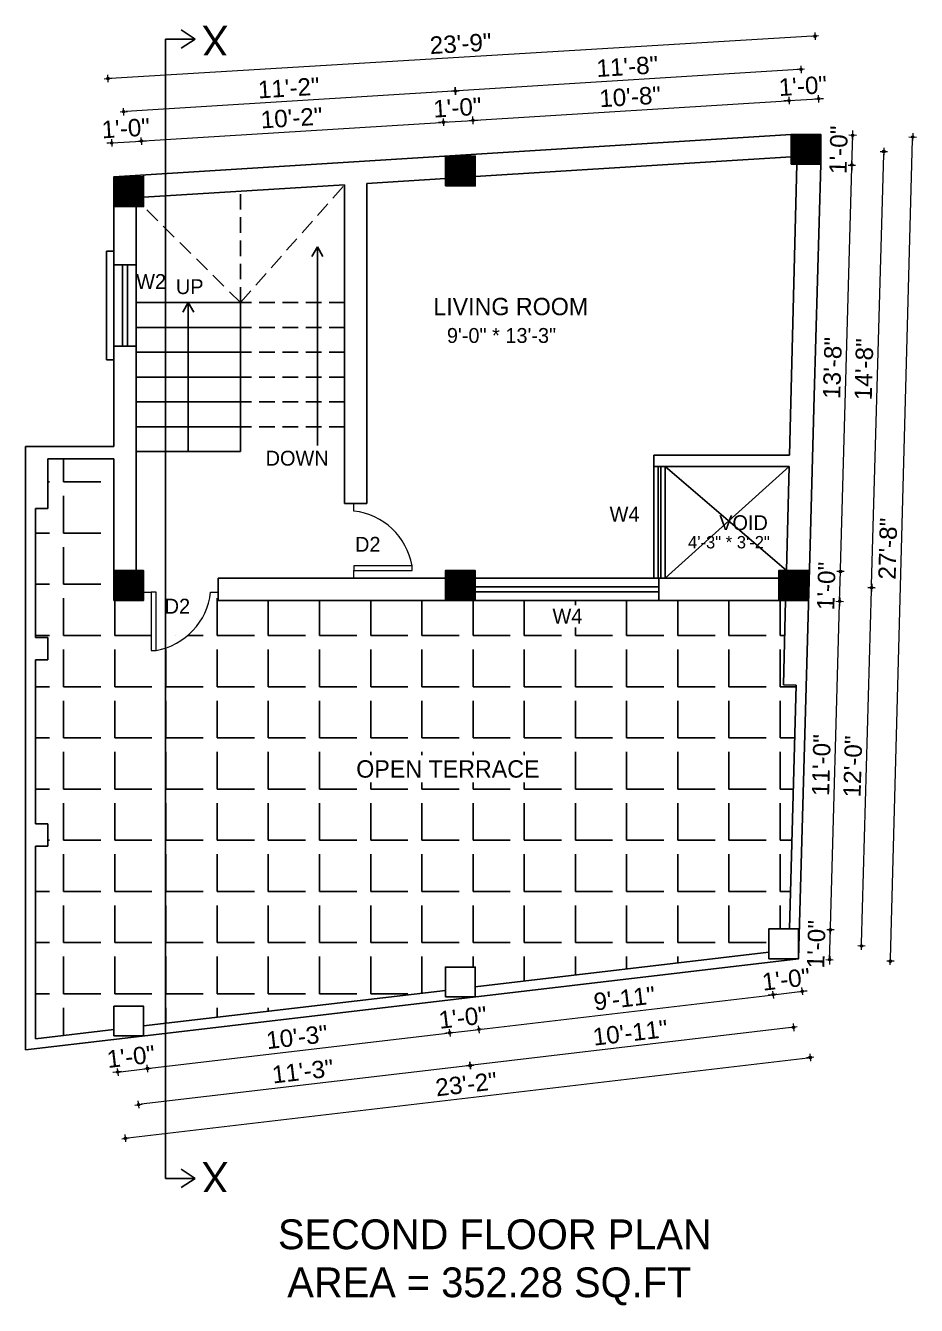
# Model space of a CAD drawing. Header units: inches. Extents: x 10143 to 33197, y -150 to 3760.
# Drawn here: x 24357 to 24716, y 2558 to 3074 of the extents above; entities that cross this region are included whole.
import ezdxf
from ezdxf.enums import TextEntityAlignment as Align

# ---------------------------------------------------------------- set-up
doc = ezdxf.new("R2010")
doc.units = ezdxf.units.IN
doc.header["$LTSCALE"] = 0.5
doc.header["$MEASUREMENT"] = 0
doc.header["$PDMODE"] = 66
doc.linetypes.add('DASHED2', pattern=[0.375, 0.25, -0.125])
for name, color, linetype, lineweight in [('0.13', 2, 'Continuous', 13), ('DW TEXT', 92, 'Continuous', 15), ('ELEVATION', 85, 'Continuous', 9), ('hatch', 9, 'Continuous', 0), ('Toilet', 7, 'Continuous', 25)]:
    doc.layers.add(name, color=color, linetype=linetype, lineweight=lineweight)
doc.styles.add('CEN', font='GOTHIC.TTF')
doc.styles.get("Standard").update_dxf_attribs({"font": 'arial.ttf'})
doc.dimstyles.new('S8', dxfattribs={"dimtxt": 5, "dimasz": 1, "dimexe": 6, "dimexo": 18, "dimgap": 1.9375, "dimtad": 1, "dimdec": 0, "dimzin": 3, "dimdsep": 46, "dimlunit": 4, "dimtxsty": 'Standard', "dimblk": 'dot 2', "dimcen": 12, "dimse1": 1, "dimse2": 1, "dimclrd": 1, "dimclre": 1, "dimclrt": 256, "dimadec": 0, "dimazin": 0, "dimtfac": 0.75, "dimtdec": 0, "dimtix": 1, "dimtmove": 1, "dimatfit": 3, "dimldrblk": 'DOT', "dimfxl": 1, "dimtolj": 1, "dimtzin": 0, "dimlwd": 9, "dimlwe": 9, "dimarcsym": 0})
pattern_1 = [(45, (1725.7225, 1136.51475), (-0.08838834765, 0.08838834765), [])]

# ---------------------------------------------------------------- blocks, each defined once
blk = doc.blocks.new('dot1')
at = {"layer": 'hatch'}
h = blk.add_hatch(color=256, dxfattribs=at)
edge = h.paths.add_edge_path()
edge.add_arc((0, 0), 1, 0, 360)
for p, q in [((3, 0), (-3, 0)), ((0, 3), (0, -3))]:
    blk.add_line(p, q, dxfattribs=at)
blk.add_circle((0, 0), 1, dxfattribs=at)
blk = doc.blocks.new('dot 2')
at = {"layer": 'hatch', "xscale": 0.5, "yscale": 0.5, "zscale": 0.5}
blk.add_blockref('dot1', (0, 0), dxfattribs=at)
blk = doc.blocks.new('*D1637')
at = {"layer": 'Defpoints', "color": 0, "transparency": 16777216}
for p in [(24404.24, 2666.43), (24392.24, 2665.02), (24405.79, 2653.32)]:
    blk.add_point(p, dxfattribs=at)
at = {"layer": 'Toilet', "color": 1, "lineweight": 9, "transparency": 16777216}
for p, q in [((24392.8, 2651.79), (24391.81, 2651.67)), ((24393.79, 2651.9), (24405.79, 2653.32)), ((24406.78, 2653.43), (24407.78, 2653.55))]:
    blk.add_line(p, q, dxfattribs=at)
for p, rotation in [((24393.79, 2651.9), 6.727351048226113), ((24405.79, 2653.32), 186.7273510482261)]:
    blk.add_blockref('dot 2', p, dxfattribs=dict(at, rotation=rotation))
at = {"layer": 'Toilet', "transparency": 16777216, "insert": (24399.15, 2658.08), "char_height": 7, "attachment_point": 5, "rotation": 6.7274}
blk.add_mtext('\\A1;1\'-0"', dxfattribs=at)
blk = doc.blocks.new('_Dot')
at = {"color": 0, "linetype": 'ByBlock', "lineweight": -2}
blk.add_line((-0.5, 0), (-1, 0), dxfattribs=at)
at = {"color": 0, "linetype": 'ByBlock', "const_width": 0.5}
blk.add_lwpolyline([(-0.25, 0, 1), (0.25, 0, 1)], format="xyb", close=True, dxfattribs=at)
blk = doc.blocks.new('*D1638')
at = {"layer": 'Defpoints', "color": 0, "transparency": 16777216}
for p in [(24525.87, 2682.19), (24404.24, 2666.43), (24527.58, 2667.68)]:
    blk.add_point(p, dxfattribs=at)
at = {"layer": 'Toilet', "color": 1, "lineweight": 9, "transparency": 16777216}
blk.add_line((24406.78, 2653.43), (24526.59, 2667.57), dxfattribs=at)
for p, rotation in [((24527.58, 2667.68), 6.727351048251379), ((24405.79, 2653.32), 186.7273510482514)]:
    blk.add_blockref('dot 2', p, dxfattribs=dict(at, rotation=rotation))
at = {"layer": 'Toilet', "transparency": 16777216, "insert": (24466.04, 2665.98), "char_height": 7, "attachment_point": 5, "rotation": 6.7274}
blk.add_mtext('\\A1;10\'-3"', dxfattribs=at)
blk = doc.blocks.new('*D1639')
at = {"layer": 'Defpoints', "color": 0, "transparency": 16777216}
for p in [(24525.87, 2682.19), (24537.87, 2682.19), (24539.41, 2669.08)]:
    blk.add_point(p, dxfattribs=at)
at = {"layer": 'Toilet', "color": 1, "lineweight": 9, "transparency": 16777216}
for p, q in [((24526.59, 2667.57), (24525.59, 2667.45)), ((24527.58, 2667.68), (24539.41, 2669.08)), ((24540.41, 2669.2), (24541.4, 2669.31))]:
    blk.add_line(p, q, dxfattribs=at)
for p, rotation in [((24527.58, 2667.68), 6.727351048251374), ((24539.41, 2669.08), 186.7273510482514)]:
    blk.add_blockref('dot 2', p, dxfattribs=dict(at, rotation=rotation))
at = {"layer": 'Toilet', "transparency": 16777216, "insert": (24532.85, 2673.86), "char_height": 7, "attachment_point": 5, "rotation": 6.7274}
blk.add_mtext('\\A1;1\'-0"', dxfattribs=at)
blk = doc.blocks.new('*D1640')
at = {"layer": 'Defpoints', "color": 0, "transparency": 16777216}
for p in [(24656.15, 2697.56), (24537.87, 2682.19), (24657.86, 2683.05)]:
    blk.add_point(p, dxfattribs=at)
at = {"layer": 'Toilet', "color": 1, "lineweight": 9, "transparency": 16777216}
blk.add_line((24540.41, 2669.2), (24656.86, 2682.93), dxfattribs=at)
for p, rotation in [((24657.86, 2683.05), 6.727351048251379), ((24539.41, 2669.08), 186.7273510482514)]:
    blk.add_blockref('dot 2', p, dxfattribs=dict(at, rotation=rotation))
at = {"layer": 'Toilet', "transparency": 16777216, "insert": (24597.99, 2681.54), "char_height": 7, "attachment_point": 5, "rotation": 6.7274}
blk.add_mtext('\\A1;9\'-11"', dxfattribs=at)
blk = doc.blocks.new('*D1641')
at = {"layer": 'Defpoints', "color": 0, "transparency": 16777216}
for p in [(24656.15, 2697.56), (24668.15, 2697.56), (24669.69, 2684.45)]:
    blk.add_point(p, dxfattribs=at)
at = {"layer": 'Toilet', "color": 1, "lineweight": 9, "transparency": 16777216}
for p, q in [((24656.86, 2682.93), (24655.87, 2682.82)), ((24657.86, 2683.05), (24669.69, 2684.45)), ((24670.69, 2684.56), (24671.68, 2684.68))]:
    blk.add_line(p, q, dxfattribs=at)
for p, rotation in [((24657.86, 2683.05), 6.727351048251374), ((24669.69, 2684.45), 186.7273510482514)]:
    blk.add_blockref('dot 2', p, dxfattribs=dict(at, rotation=rotation))
at = {"layer": 'Toilet', "transparency": 16777216, "insert": (24663.13, 2689.22), "char_height": 7, "attachment_point": 5, "rotation": 6.7274}
blk.add_mtext('\\A1;1\'-0"', dxfattribs=at)
blk = doc.blocks.new('*D1642')
at = {"layer": 'Defpoints', "color": 0, "transparency": 16777216}
for p in [(24662.15, 2703.56), (24531.87, 2688.19), (24535.84, 2654.55)]:
    blk.add_point(p, dxfattribs=at)
at = {"layer": 'Toilet', "color": 1, "lineweight": 9, "transparency": 16777216}
blk.add_line((24665.12, 2669.8), (24536.83, 2654.67), dxfattribs=at)
for p, rotation in [((24666.11, 2669.92), 6.727351048225954), ((24535.84, 2654.55), 186.727351048226)]:
    blk.add_blockref('dot 2', p, dxfattribs=dict(at, rotation=rotation))
at = {"layer": 'Toilet', "transparency": 16777216, "insert": (24600.33, 2667.71), "char_height": 7, "attachment_point": 5, "rotation": 6.7274}
blk.add_mtext('\\A1;10\'-11"', dxfattribs=at)
blk = doc.blocks.new('*D1643')
at = {"layer": 'Defpoints', "color": 0, "transparency": 16777216}
for p in [(24531.87, 2688.19), (24398.24, 2672.43), (24402.21, 2638.79)]:
    blk.add_point(p, dxfattribs=at)
at = {"layer": 'Toilet', "color": 1, "lineweight": 9, "transparency": 16777216}
blk.add_line((24534.84, 2654.43), (24403.21, 2638.91), dxfattribs=at)
for p, rotation in [((24535.84, 2654.55), 6.727351048251374), ((24402.21, 2638.79), 186.7273510482514)]:
    blk.add_blockref('dot 2', p, dxfattribs=dict(at, rotation=rotation))
at = {"layer": 'Toilet', "transparency": 16777216, "insert": (24468.38, 2652.15), "char_height": 7, "attachment_point": 5, "rotation": 6.7274}
blk.add_mtext('\\A1;11\'-3"', dxfattribs=at)
blk = doc.blocks.new('*D1644')
at = {"layer": 'Defpoints', "color": 0, "transparency": 16777216}
for p in [(24668.15, 2697.56), (24392.24, 2665.02), (24672.84, 2657.76)]:
    blk.add_point(p, dxfattribs=at)
at = {"layer": 'Toilet', "color": 1, "lineweight": 9, "transparency": 16777216}
blk.add_line((24397.93, 2625.34), (24671.85, 2657.65), dxfattribs=at)
for p, rotation in [((24672.84, 2657.76), 6.727351048225743), ((24396.94, 2625.22), 186.7273510482257)]:
    blk.add_blockref('dot 2', p, dxfattribs=dict(at, rotation=rotation))
at = {"layer": 'Toilet', "transparency": 16777216, "insert": (24534.24, 2646.97), "char_height": 7, "attachment_point": 5, "rotation": 6.7274}
blk.add_mtext('\\A1;23\'-2"', dxfattribs=at)
blk = doc.blocks.new('*D1645')
at = {"layer": 'Defpoints', "color": 0, "transparency": 16777216}
for p in [(24666.19, 2847.92), (24697.57, 2847.04), (24662.15, 2703.56)]:
    blk.add_point(p, dxfattribs=at)
at = {"layer": 'Toilet', "color": 1, "lineweight": 9, "transparency": 16777216}
blk.add_line((24693.55, 2703.68), (24697.55, 2846.04), dxfattribs=at)
for p, rotation in [((24697.57, 2847.04), 88.39404783827474), ((24693.53, 2702.68), 268.3940478382747)]:
    blk.add_blockref('dot 2', p, dxfattribs=dict(at, rotation=rotation))
at = {"layer": 'Toilet', "transparency": 16777216, "insert": (24690.04, 2775.02), "char_height": 7, "attachment_point": 5, "rotation": 88.394}
blk.add_mtext('\\A1;12\'-0"', dxfattribs=at)
blk = doc.blocks.new('*D1646')
at = {"layer": 'Defpoints', "color": 0, "transparency": 16777216}
for p in [(24671.12, 3023.66), (24702.5, 3022.78), (24666.19, 2847.92)]:
    blk.add_point(p, dxfattribs=at)
at = {"layer": 'Toilet', "color": 1, "lineweight": 9, "transparency": 16777216}
blk.add_line((24697.6, 2848.04), (24702.47, 3021.78), dxfattribs=at)
for p, rotation in [((24702.5, 3022.78), 88.39404783821377), ((24697.57, 2847.04), 268.3940478382138)]:
    blk.add_blockref('dot 2', p, dxfattribs=dict(at, rotation=rotation))
at = {"layer": 'Toilet', "transparency": 16777216, "insert": (24694.53, 2935.06), "char_height": 7, "attachment_point": 5, "rotation": 88.394}
blk.add_mtext('\\A1;14\'-8"', dxfattribs=at)
blk = doc.blocks.new('*D1636')
at = {"layer": 'Defpoints', "color": 0, "transparency": 16777216}
for p in [(24668.48, 2709.56), (24680.99, 2709.21), (24668.15, 2697.56)]:
    blk.add_point(p, dxfattribs=at)
at = {"layer": 'Toilet', "color": 1, "lineweight": 9, "transparency": 16777216}
for p, q in [((24680.65, 2697.21), (24680.99, 2709.21)), ((24681.02, 2710.21), (24681.05, 2711.21)), ((24680.63, 2696.21), (24680.6, 2695.21))]:
    blk.add_line(p, q, dxfattribs=at)
for p, rotation in [((24680.99, 2709.21), 268.3940478382726), ((24680.65, 2697.21), 88.39404783827257)]:
    blk.add_blockref('dot 2', p, dxfattribs=dict(at, rotation=rotation))
at = {"layer": 'Toilet', "transparency": 16777216, "insert": (24675.31, 2703.36), "char_height": 7, "attachment_point": 5, "rotation": 88.394}
blk.add_mtext('\\A1;1\'-0"', dxfattribs=at)
blk = doc.blocks.new('*D1647')
at = {"layer": 'Defpoints', "color": 0, "transparency": 16777216}
for p in [(24672.19, 2841.92), (24684.7, 2841.57), (24668.48, 2709.56)]:
    blk.add_point(p, dxfattribs=at)
at = {"layer": 'Toilet', "color": 1, "lineweight": 9, "transparency": 16777216}
blk.add_line((24681.02, 2710.21), (24684.67, 2840.57), dxfattribs=at)
for p, rotation in [((24684.7, 2841.57), 88.39404783821377), ((24680.99, 2709.21), 268.3940478382138)]:
    blk.add_blockref('dot 2', p, dxfattribs=dict(at, rotation=rotation))
at = {"layer": 'Toilet', "transparency": 16777216, "insert": (24677.34, 2775.54), "char_height": 7, "attachment_point": 5, "rotation": 88.394}
blk.add_mtext('\\A1;11\'-0"', dxfattribs=at)
blk = doc.blocks.new('*D1648')
at = {"layer": 'Defpoints', "color": 0, "transparency": 16777216}
for p in [(24672.19, 2853.92), (24685.04, 2853.56), (24672.19, 2841.92)]:
    blk.add_point(p, dxfattribs=at)
at = {"layer": 'Toilet', "color": 1, "lineweight": 9, "transparency": 16777216}
for p, q in [((24684.7, 2841.57), (24685.04, 2853.56)), ((24685.07, 2854.56), (24685.09, 2855.56)), ((24684.67, 2840.57), (24684.65, 2839.57))]:
    blk.add_line(p, q, dxfattribs=at)
for p, rotation in [((24685.04, 2853.56), 268.3940478382138), ((24684.7, 2841.57), 88.39404783821374)]:
    blk.add_blockref('dot 2', p, dxfattribs=dict(at, rotation=rotation))
at = {"layer": 'Toilet', "transparency": 16777216, "insert": (24679.36, 2847.72), "char_height": 7, "attachment_point": 5, "rotation": 88.394}
blk.add_mtext('\\A1;1\'-0"', dxfattribs=at)
blk = doc.blocks.new('*D1649')
at = {"layer": 'Defpoints', "color": 0, "transparency": 16777216}
for p in [(24677.12, 3017.66), (24689.63, 3017.31), (24672.19, 2853.92)]:
    blk.add_point(p, dxfattribs=at)
at = {"layer": 'Toilet', "color": 1, "lineweight": 9, "transparency": 16777216}
blk.add_line((24685.07, 2854.56), (24689.6, 3016.31), dxfattribs=at)
for p, rotation in [((24689.63, 3017.31), 88.39404783821377), ((24685.04, 2853.56), 268.3940478382138)]:
    blk.add_blockref('dot 2', p, dxfattribs=dict(at, rotation=rotation))
at = {"layer": 'Toilet', "transparency": 16777216, "insert": (24681.82, 2935.59), "char_height": 7, "attachment_point": 5, "rotation": 88.394}
blk.add_mtext('\\A1;13\'-8"', dxfattribs=at)
blk = doc.blocks.new('*D1650')
at = {"layer": 'Defpoints', "color": 0, "transparency": 16777216}
for p in [(24677.12, 3029.66), (24689.97, 3029.3), (24677.12, 3017.66)]:
    blk.add_point(p, dxfattribs=at)
at = {"layer": 'Toilet', "color": 1, "lineweight": 9, "transparency": 16777216}
for p, q in [((24689.63, 3017.31), (24689.97, 3029.3)), ((24689.99, 3030.3), (24690.02, 3031.3)), ((24689.6, 3016.31), (24689.57, 3015.31))]:
    blk.add_line(p, q, dxfattribs=at)
for p, rotation in [((24689.97, 3029.3), 268.3940478382138), ((24689.63, 3017.31), 88.39404783821374)]:
    blk.add_blockref('dot 2', p, dxfattribs=dict(at, rotation=rotation))
at = {"layer": 'Toilet', "transparency": 16777216, "insert": (24684.29, 3023.46), "char_height": 7, "attachment_point": 5, "rotation": 88.394}
blk.add_mtext('\\A1;1\'-0"', dxfattribs=at)
blk = doc.blocks.new('*D1651')
at = {"layer": 'Defpoints', "color": 0, "transparency": 16777216}
for p in [(24677.12, 3029.66), (24714.14, 3028.66), (24668.15, 2697.56)]:
    blk.add_point(p, dxfattribs=at)
at = {"layer": 'Toilet', "color": 1, "lineweight": 9, "transparency": 16777216}
blk.add_line((24705.19, 2697.56), (24714.11, 3027.66), dxfattribs=at)
for p, rotation in [((24714.14, 3028.66), 88.45204859075596), ((24705.16, 2696.56), 268.452048590756)]:
    blk.add_blockref('dot 2', p, dxfattribs=dict(at, rotation=rotation))
at = {"layer": 'Toilet', "transparency": 16777216, "insert": (24704.14, 2862.76), "char_height": 7, "attachment_point": 5, "rotation": 88.452}
blk.add_mtext('\\A1;27\'-8"', dxfattribs=at)
blk = doc.blocks.new('*D1652')
at = {"layer": 'Defpoints', "color": 0, "transparency": 16777216}
for p in [(24403.39, 3027), (24392.24, 3012.6), (24404.24, 3013.35)]:
    blk.add_point(p, dxfattribs=at)
at = {"layer": 'Toilet', "color": 1, "lineweight": 9, "transparency": 16777216}
for p, q in [((24391.39, 3026.26), (24403.39, 3027)), ((24404.39, 3027.07), (24405.39, 3027.13)), ((24390.39, 3026.19), (24389.4, 3026.13))]:
    blk.add_line(p, q, dxfattribs=at)
for p, rotation in [((24391.39, 3026.26), 3.575827605927389), ((24403.39, 3027), 183.5758276059273)]:
    blk.add_blockref('dot 2', p, dxfattribs=dict(at, rotation=rotation))
at = {"layer": 'Toilet', "transparency": 16777216, "insert": (24397.05, 3032.13), "char_height": 7, "attachment_point": 5, "rotation": 3.5758}
blk.add_mtext('\\A1;1\'-0"', dxfattribs=at)
blk = doc.blocks.new('*D1653')
at = {"layer": 'Defpoints', "color": 0, "transparency": 16777216}
for p in [(24525.01, 3034.61), (24525.87, 3020.95), (24404.24, 3013.35)]:
    blk.add_point(p, dxfattribs=at)
at = {"layer": 'Toilet', "color": 1, "lineweight": 9, "transparency": 16777216}
blk.add_line((24404.39, 3027.07), (24524.02, 3034.54), dxfattribs=at)
for p, rotation in [((24525.01, 3034.61), 3.57582760592197), ((24403.39, 3027), 183.575827605922)]:
    blk.add_blockref('dot 2', p, dxfattribs=dict(at, rotation=rotation))
at = {"layer": 'Toilet', "transparency": 16777216, "insert": (24463.86, 3036.31), "char_height": 7, "attachment_point": 5, "rotation": 3.5758}
blk.add_mtext('\\A1;10\'-2"', dxfattribs=at)
blk = doc.blocks.new('*D1654')
at = {"layer": 'Defpoints', "color": 0, "transparency": 16777216}
for p in [(24536.97, 3035.35), (24525.87, 3020.95), (24537.87, 3020.95)]:
    blk.add_point(p, dxfattribs=at)
at = {"layer": 'Toilet', "color": 1, "lineweight": 9, "transparency": 16777216}
for p, q in [((24524.02, 3034.54), (24523.02, 3034.48)), ((24525.01, 3034.61), (24536.97, 3035.35)), ((24537.97, 3035.41), (24538.96, 3035.48))]:
    blk.add_line(p, q, dxfattribs=at)
for p, rotation in [((24525.01, 3034.61), 3.575827605921952), ((24536.97, 3035.35), 183.575827605922)]:
    blk.add_blockref('dot 2', p, dxfattribs=dict(at, rotation=rotation))
at = {"layer": 'Toilet', "transparency": 16777216, "insert": (24530.65, 3040.48), "char_height": 7, "attachment_point": 5, "rotation": 3.5758}
blk.add_mtext('\\A1;1\'-0"', dxfattribs=at)
blk = doc.blocks.new('*D1655')
at = {"layer": 'Defpoints', "color": 0, "transparency": 16777216}
for p in [(24664.27, 3043.31), (24665.12, 3029.66), (24537.87, 3020.95)]:
    blk.add_point(p, dxfattribs=at)
at = {"layer": 'Toilet', "color": 1, "lineweight": 9, "transparency": 16777216}
blk.add_line((24537.97, 3035.41), (24663.27, 3043.24), dxfattribs=at)
for p, rotation in [((24664.27, 3043.31), 3.57582760592197), ((24536.97, 3035.35), 183.575827605922)]:
    blk.add_blockref('dot 2', p, dxfattribs=dict(at, rotation=rotation))
at = {"layer": 'Toilet', "transparency": 16777216, "insert": (24600.27, 3044.83), "char_height": 7, "attachment_point": 5, "rotation": 3.5758}
blk.add_mtext('\\A1;10\'-8"', dxfattribs=at)
blk = doc.blocks.new('*D1656')
at = {"layer": 'Defpoints', "color": 0, "transparency": 16777216}
for p in [(24676.22, 3044.05), (24665.12, 3029.66), (24677.12, 3029.66)]:
    blk.add_point(p, dxfattribs=at)
at = {"layer": 'Toilet', "color": 1, "lineweight": 9, "transparency": 16777216}
for p, q in [((24663.27, 3043.24), (24662.27, 3043.18)), ((24664.27, 3043.31), (24676.22, 3044.05)), ((24677.22, 3044.12), (24678.22, 3044.18))]:
    blk.add_line(p, q, dxfattribs=at)
for p, rotation in [((24664.27, 3043.31), 3.575827605921952), ((24676.22, 3044.05), 183.575827605922)]:
    blk.add_blockref('dot 2', p, dxfattribs=dict(at, rotation=rotation))
at = {"layer": 'Toilet', "transparency": 16777216, "insert": (24669.9, 3049.18), "char_height": 7, "attachment_point": 5, "rotation": 3.5758}
blk.add_mtext('\\A1;1\'-0"', dxfattribs=at)
blk = doc.blocks.new('*D1657')
at = {"layer": 'Defpoints', "color": 0, "transparency": 16777216}
for p in [(24529.85, 3047.17), (24671.12, 3023.66), (24531.87, 3014.95)]:
    blk.add_point(p, dxfattribs=at)
at = {"layer": 'Toilet', "color": 1, "lineweight": 9, "transparency": 16777216}
blk.add_line((24668.11, 3055.81), (24530.85, 3047.23), dxfattribs=at)
for p, rotation in [((24669.11, 3055.87), 3.575843646370442), ((24529.85, 3047.17), 183.5758436463704)]:
    blk.add_blockref('dot 2', p, dxfattribs=dict(at, rotation=rotation))
at = {"layer": 'Toilet', "transparency": 16777216, "insert": (24599.14, 3057.02), "char_height": 7, "attachment_point": 5, "rotation": 3.5758}
blk.add_mtext('\\A1;11\'-8"', dxfattribs=at)
blk = doc.blocks.new('*D1658')
at = {"layer": 'Defpoints', "color": 0, "transparency": 16777216}
for p in [(24396.23, 3038.82), (24531.87, 3014.95), (24398.24, 3006.6)]:
    blk.add_point(p, dxfattribs=at)
at = {"layer": 'Toilet', "color": 1, "lineweight": 9, "transparency": 16777216}
blk.add_line((24528.86, 3047.1), (24397.23, 3038.88), dxfattribs=at)
for p, rotation in [((24529.85, 3047.17), 3.575843646344783), ((24396.23, 3038.82), 183.5758436463448)]:
    blk.add_blockref('dot 2', p, dxfattribs=dict(at, rotation=rotation))
at = {"layer": 'Toilet', "transparency": 16777216, "insert": (24462.7, 3048.43), "char_height": 7, "attachment_point": 5, "rotation": 3.5758}
blk.add_mtext('\\A1;11\'-2"', dxfattribs=at)
blk = doc.blocks.new('*D1659')
at = {"layer": 'Defpoints', "color": 0, "transparency": 16777216}
for p in [(24389.87, 3052.21), (24677.12, 3029.66), (24392.24, 3012.6)]:
    blk.add_point(p, dxfattribs=at)
at = {"layer": 'Toilet', "color": 1, "lineweight": 9, "transparency": 16777216}
blk.add_line((24673.75, 3069.2), (24390.87, 3052.27), dxfattribs=at)
for p, rotation in [((24674.75, 3069.26), 3.425574687814992), ((24389.87, 3052.21), 183.425574687815)]:
    blk.add_blockref('dot 2', p, dxfattribs=dict(at, rotation=rotation))
at = {"layer": 'Toilet', "transparency": 16777216, "insert": (24531.98, 3066.24), "char_height": 7, "attachment_point": 5, "rotation": 3.4256}
blk.add_mtext('\\A1;23\'-9"', dxfattribs=at)

msp = doc.modelspace()

# ---------------------------------------------------------------- hatches: boundary and pattern name
at = {"layer": 'Toilet'}
h = msp.add_hatch(dxfattribs=at)
h.set_pattern_fill('ANSI31', color=256, angle=90)
h.set_pattern_definition([(135, (24651.0939, -719.7125), (-0.0883883476, -0.0883883476), [])])
h.paths.add_polyline_path([(24677.12, 3029.66), (24665.12, 3029.66), (24665.12, 3029.66), (24665.12, 3017.66), (24677.12, 3017.66)])
h = msp.add_hatch(dxfattribs=at)
h.set_pattern_fill('ANSI31', color=256)
h.set_pattern_definition(pattern_1)
h.paths.add_polyline_path([(24537.87, 3020.95), (24525.87, 3020.95), (24525.87, 3008.95), (24537.87, 3008.95)])
h = msp.add_hatch(dxfattribs=at)
h.set_pattern_fill('ANSI31', color=256)
h.set_pattern_definition(pattern_1)
h.paths.add_polyline_path([(24404.24, 3012.6), (24392.24, 3012.6), (24392.24, 3000.6), (24404.24, 3000.6)])
h = msp.add_hatch(dxfattribs=at)
h.set_pattern_fill('ANGLE', color=256, scale=75)
h.set_pattern_definition([(0, (1725.723, 1136.515), (0, 20.625), [15, -5.625]), (90, (1725.723, 1136.515), (-20.625, 1e-15), [15, -5.625])])
edge = h.paths.add_edge_path()
edge.add_line((24662.92, 2841.92), (24660.19, 2841.92))
edge.add_line((24660.19, 2841.92), (24537.87, 2841.92))
edge.add_line((24537.87, 2841.92), (24525.87, 2841.92))
edge.add_line((24525.87, 2841.92), (24434.24, 2841.92))
edge.add_line((24434.24, 2841.92), (24434.24, 2845.18))
edge.add_line((24434.24, 2845.18), (24431.24, 2845.18))
edge.add_arc((24404.52, 2848.24), 26.9, 288.3826, 353.4705, ccw=False)
edge.add_line((24413, 2822.71), (24413, 2671.49))
edge.add_line((24413, 2671.49), (24525.87, 2684.81))
edge.add_line((24525.87, 2684.81), (24525.87, 2694.19))
edge.add_line((24525.87, 2694.19), (24537.87, 2694.19))
edge.add_line((24537.87, 2694.19), (24537.87, 2686.22))
edge.add_line((24537.87, 2686.22), (24656.15, 2700.17))
edge.add_line((24656.15, 2700.17), (24656.15, 2709.56))
edge.add_line((24656.15, 2709.56), (24659.47, 2709.56))
edge.add_line((24659.47, 2709.56), (24664.48, 2709.56))
edge.add_line((24664.48, 2709.56), (24667.23, 2807.79))
edge.add_line((24667.23, 2807.79), (24662.04, 2807.93))
edge.add_line((24662.04, 2807.93), (24662.92, 2841.92))
edge = h.paths.add_edge_path()
edge.add_arc((24404.52, 2848.24), 26.9, 280.1231, 288.3826, ccw=False)
edge.add_line((24409.24, 2821.76), (24407.24, 2821.76))
edge.add_line((24407.24, 2821.76), (24407.24, 2845.18))
edge.add_line((24407.24, 2845.18), (24404.24, 2845.18))
edge.add_line((24404.24, 2845.18), (24404.24, 2841.92))
edge.add_line((24404.24, 2841.92), (24392.24, 2841.92))
edge.add_line((24392.24, 2841.92), (24392.24, 2853.92))
edge.add_line((24392.24, 2853.92), (24392.24, 2898.92))
edge.add_line((24392.24, 2898.92), (24365.68, 2898.92))
edge.add_line((24365.68, 2898.92), (24365.68, 2878.92))
edge.add_line((24365.68, 2878.92), (24360.68, 2878.92))
edge.add_line((24360.68, 2878.92), (24360.68, 2826.92))
edge.add_line((24360.68, 2826.92), (24365.68, 2826.92))
edge.add_line((24365.68, 2826.92), (24365.68, 2817.92))
edge.add_line((24365.68, 2817.92), (24360.68, 2817.92))
edge.add_line((24360.68, 2817.92), (24360.68, 2751.92))
edge.add_line((24360.68, 2751.92), (24365.68, 2751.92))
edge.add_line((24365.68, 2751.92), (24365.68, 2742.92))
edge.add_line((24365.68, 2742.92), (24360.68, 2742.92))
edge.add_line((24360.68, 2742.92), (24360.68, 2665.32))
edge.add_line((24360.68, 2665.32), (24392.24, 2669.02))
edge.add_line((24392.24, 2669.02), (24392.24, 2678.43))
edge.add_line((24392.24, 2678.43), (24404.24, 2678.43))
edge.add_line((24404.24, 2678.43), (24404.24, 2670.46))
edge.add_line((24404.24, 2670.46), (24413, 2671.49))
edge.add_line((24413, 2671.49), (24413, 2822.71))
h.paths.add_polyline_path([(24567.21, 2831.07), (24582.85, 2831.07), (24582.85, 2840.07), (24567.21, 2840.07)], flags=16)
h.paths.add_polyline_path([(24489.54, 2768.51), (24564.15, 2768.51), (24564.15, 2779.54), (24489.54, 2779.54)], flags=16)
h = msp.add_hatch(dxfattribs=at)
h.set_pattern_fill('ANSI31', color=256)
h.set_pattern_definition(pattern_1)
h.paths.add_polyline_path([(24404.24, 2853.92), (24392.24, 2853.92), (24392.24, 2841.92), (24404.24, 2841.92)])
h = msp.add_hatch(dxfattribs=at)
h.set_pattern_fill('ANSI31', color=256)
h.set_pattern_definition(pattern_1)
h.paths.add_polyline_path([(24537.87, 2853.92), (24525.87, 2853.92), (24525.87, 2841.92), (24537.87, 2841.92)])
h = msp.add_hatch(dxfattribs=at)
h.set_pattern_fill('ANSI31', color=256)
h.set_pattern_definition(pattern_1)
h.paths.add_polyline_path([(24672.19, 2853.92), (24660.19, 2853.92), (24660.19, 2841.92), (24672.19, 2841.92)])

# ---------------------------------------------------------------- linework, layer by layer
at = {"layer": '0.13', "color": 0, "ltscale": 0.5}
for p, q in [((24491.74, 2880.92), (24487.74, 2880.92)), ((24404.24, 2842.42), (24404.24, 2846.42)), ((24434.24, 2842.42), (24434.24, 2846.42)), ((24491.74, 2850.92), (24487.74, 2850.92))]:
    msp.add_line(p, q, dxfattribs=at)
at = {"layer": 'ELEVATION', "color": 146, "ltscale": 0.25, "true_color": 0x105689}
for p, q in [((24488.99, 2877.92), (24488.99, 2880.92)), ((24512.41, 2855.92), (24488.99, 2855.92)), ((24488.99, 2855.92), (24488.99, 2853.92)), ((24488.99, 2850.92), (24488.99, 2853.92)), ((24488.99, 2853.92), (24512.41, 2853.92)), ((24512.41, 2853.92), (24512.41, 2855.92)), ((24404.24, 2845.18), (24407.24, 2845.18)), ((24407.24, 2845.18), (24407.24, 2821.76)), ((24409.24, 2845.18), (24407.24, 2845.18)), ((24409.24, 2821.76), (24409.24, 2845.18)), ((24431.24, 2845.18), (24434.24, 2845.18)), ((24407.24, 2821.76), (24409.24, 2821.76))]:
    msp.add_line(p, q, dxfattribs=at)
for centre, start, end in [((24485.93, 2851.19), 10.1231, 83.4705), ((24404.52, 2848.24), 280.1231, 353.4705)]:
    msp.add_arc(centre, 26.9, start, end, dxfattribs=at)
at = {"layer": 'Toilet'}
for p, q in [((24425, 3068.09), (24419.33, 3071.79)), ((24413, 3068.09), (24413, 2609.05)), ((24413, 3068.09), (24425, 3068.09)), ((24425, 3068.09), (24419.33, 3064.39)), ((24665.12, 3029.66), (24392.24, 3012.6)), ((24665.12, 3020.64), (24537.87, 3012.69)), ((24664.45, 2900.42), (24667.51, 3017.66)), ((24674.5, 2924.2), (24677.12, 3017.66)), ((24392.24, 3012.6), (24392.24, 2903.92)), ((24404.24, 3012.6), (24404.24, 3013.35)), ((24525.87, 3011.94), (24494.24, 3009.96)), ((24485.24, 3009.4), (24404.24, 3004.34)), ((24485.24, 3009.4), (24485.24, 2880.92)), ((24494.24, 3009.96), (24494.24, 2880.92)), ((24401.24, 3000.6), (24401.24, 2853.92)), ((24389.24, 2938.92), (24389.24, 2982.6)), ((24389.24, 2982.6), (24392.24, 2982.6)), ((24474.24, 2984.35), (24471.99, 2980.46)), ((24474.24, 2984.35), (24474.24, 2904.31)), ((24474.24, 2984.35), (24476.5, 2980.46)), ((24392.24, 2977.1), (24401.24, 2977.1)), ((24395.74, 2944.42), (24395.74, 2977.1)), ((24397.74, 2944.42), (24397.74, 2977.1)), ((24443.24, 2961.92), (24401.24, 2961.92)), ((24422.24, 2961.92), (24419.99, 2958.04)), ((24422.24, 2901.92), (24422.24, 2961.92)), ((24422.24, 2961.92), (24424.5, 2958.04)), ((24443.24, 2901.92), (24443.24, 2961.92)), ((24443.24, 2951.92), (24401.24, 2951.92)), ((24401.24, 2944.42), (24392.24, 2944.42)), ((24443.24, 2941.92), (24401.24, 2941.92)), ((24389.24, 2938.92), (24392.24, 2938.92)), ((24443.24, 2931.92), (24401.24, 2931.92)), ((24674.5, 2924.2), (24672.82, 2864.2)), ((24443.24, 2921.92), (24401.24, 2921.92)), ((24443.24, 2911.92), (24401.24, 2911.92)), ((24356.68, 2903.92), (24356.68, 2660.82)), ((24392.24, 2903.92), (24356.68, 2903.92)), ((24365.68, 2898.92), (24365.68, 2878.92)), ((24392.24, 2898.92), (24365.68, 2898.92)), ((24392.24, 2898.92), (24392.24, 2853.92)), ((24443.24, 2901.92), (24401.24, 2901.92)), ((24664.45, 2900.42), (24609.87, 2900.42)), ((24609.87, 2850.92), (24609.87, 2900.42)), ((24614.37, 2895.92), (24609.87, 2895.92)), ((24611.62, 2895.92), (24611.62, 2850.92)), ((24612.62, 2895.92), (24612.62, 2850.92)), ((24664.33, 2895.92), (24614.37, 2895.92)), ((24664.33, 2895.92), (24614.37, 2850.92)), ((24614.37, 2895.92), (24663.24, 2853.92)), ((24614.37, 2850.92), (24614.37, 2895.92)), ((24663.24, 2853.92), (24664.33, 2895.92)), ((24360.68, 2878.92), (24360.68, 2826.92)), ((24365.68, 2878.92), (24360.68, 2878.92)), ((24494.24, 2880.92), (24485.24, 2880.92)), ((24668.15, 2697.56), (24672.82, 2864.2)), ((24672.78, 2862.92), (24672.78, 2862.92)), ((24434.24, 2850.92), (24525.87, 2850.92)), ((24434.24, 2841.92), (24434.24, 2850.92)), ((24614.37, 2850.92), (24537.87, 2850.92)), ((24611.87, 2847.42), (24537.87, 2847.42)), ((24611.87, 2841.92), (24611.87, 2850.92)), ((24660.19, 2850.92), (24614.37, 2850.92)), ((24434.24, 2841.92), (24525.87, 2841.92)), ((24611.87, 2845.42), (24537.87, 2845.42)), ((24537.87, 2841.92), (24660.19, 2841.92)), ((24662.04, 2807.93), (24662.92, 2841.92)), ((24365.68, 2826.92), (24360.68, 2826.92)), ((24365.68, 2826.92), (24365.68, 2817.92)), ((24360.68, 2817.92), (24360.68, 2751.92)), ((24365.68, 2817.92), (24360.68, 2817.92)), ((24662.04, 2807.93), (24667.23, 2807.79)), ((24664.48, 2709.56), (24667.23, 2807.79)), ((24365.68, 2751.92), (24360.68, 2751.92)), ((24365.68, 2751.92), (24360.68, 2751.92)), ((24365.68, 2742.92), (24365.68, 2751.92)), ((24360.68, 2742.92), (24360.68, 2665.32)), ((24365.68, 2742.92), (24360.68, 2742.92)), ((24659.47, 2709.56), (24668.48, 2709.56)), ((24392.24, 2665.02), (24668.15, 2697.56)), ((24537.87, 2686.22), (24656.15, 2700.17)), ((24404.24, 2670.46), (24525.87, 2684.81)), ((24392.24, 2669.04), (24360.68, 2665.32)), ((24393.3, 2665.14), (24356.68, 2660.82)), ((24425, 2609.05), (24419.33, 2612.75)), ((24413, 2609.05), (24425, 2609.05)), ((24425, 2609.05), (24419.33, 2605.35))]:
    msp.add_line(p, q, dxfattribs=at)
at = {"layer": 'Toilet', "linetype": 'DASHED2', "ltscale": 50}
for p, q in [((24443.24, 2961.92), (24485.24, 3009.4)), ((24443.24, 2961.92), (24443.24, 3006.77)), ((24443.24, 2961.92), (24404.24, 3000.6)), ((24485.24, 2961.92), (24443.24, 2961.92)), ((24485.24, 2951.92), (24443.24, 2951.92)), ((24485.24, 2941.92), (24443.24, 2941.92)), ((24485.24, 2931.92), (24443.24, 2931.92)), ((24485.24, 2921.92), (24443.24, 2921.92)), ((24485.24, 2911.92), (24443.24, 2911.92))]:
    msp.add_line(p, q, dxfattribs=at)
at = {"layer": 'Toilet'}
for points in [[(24665.12, 3017.66), (24665.12, 3029.66), (24677.12, 3029.66), (24677.12, 3017.66)], [(24525.87, 3008.95), (24525.87, 3020.95), (24537.87, 3020.95), (24537.87, 3008.95)], [(24392.24, 3000.6), (24392.24, 3012.6), (24404.24, 3012.6), (24404.24, 3000.6)], [(24392.24, 2841.92), (24392.24, 2853.92), (24404.24, 2853.92), (24404.24, 2841.92)], [(24525.87, 2841.92), (24525.87, 2853.92), (24537.87, 2853.92), (24537.87, 2841.92)], [(24660.19, 2841.92), (24660.19, 2853.92), (24672.19, 2853.92), (24672.19, 2841.92)], [(24656.15, 2697.56), (24656.15, 2709.56), (24668.15, 2709.56), (24668.15, 2697.56)], [(24525.87, 2682.19), (24525.87, 2694.19), (24537.87, 2694.19), (24537.87, 2682.19)], [(24392.24, 2666.43), (24392.24, 2678.43), (24404.24, 2678.43), (24404.24, 2666.43)]]:
    msp.add_lwpolyline(points, close=True, dxfattribs=at)

# ---------------------------------------------------------------- texts
at = {"layer": 'DW TEXT', "ltscale": 0.13, "style": 'CEN'}
for p in [(24433.05, 3067.53), (24433.05, 2609.61)]:
    msp.add_text('X', height=12, rotation=180, dxfattribs=at).set_placement(p, align=Align.MIDDLE_CENTER)
for s, height, p in [('W2', 6, (24407.26, 2970.4)), ('UP', 6, (24422.82, 2968.34)), ('LIVING ROOM ', 7, (24553.47, 2960.33)), ('9\'-0" * 13\'-3"', 6, (24548.45, 2948.67)), ('DOWN', 6, (24466.1, 2899.23)), ('W4', 6, (24598.03, 2876.68)), ('VOID', 6, (24645.97, 2873.23)), ('D2', 6, (24494.56, 2864.53)), ('4\'-3" * 3\'-2"', 5, (24640.1, 2865.38)), ('D2', 6, (24417.85, 2839.6)), ('W4', 6, (24575.03, 2835.57)), ('OPEN TERRACE', 7, (24526.84, 2774.02)), ('SECOND FLOOR PLAN', 12, (24545.77, 2586.52)), ('AREA = 352.28 SQ.FT ', 12, (24545.77, 2567.17))]:
    msp.add_text(s, height=height, dxfattribs=at).set_placement(p, align=Align.MIDDLE_CENTER)

# ---------------------------------------------------------------- dimensions: what is measured, and where the dimension line sits
at = {"layer": 'Toilet'}
for p1, p2, distance, picture, middle in [((24677.12, 3029.66), (24392.24, 3012.6), -39.68, '*D1659', (24531.98, 3066.24)), ((24671.12, 3023.66), (24531.87, 3014.95), -32.27, '*D1657', (24599.14, 3057.02)), ((24392.24, 3012.6), (24404.24, 3013.35), 13.68, '*D1652', (24397.05, 3032.13)), ((24668.15, 2697.56), (24677.12, 3029.66), -37.03, '*D1651', (24704.14, 2862.76)), ((24662.15, 2703.56), (24666.19, 2847.92), -31.39, '*D1645', (24690.04, 2775.02)), ((24668.15, 2697.56), (24668.48, 2709.56), -12.51, '*D1636', (24675.31, 2703.36)), ((24662.15, 2703.56), (24531.87, 2688.19), 33.88, '*D1642', (24600.33, 2667.71)), ((24392.24, 2665.02), (24668.15, 2697.56), -40.07, '*D1644', (24534.24, 2646.97)), ((24392.24, 2665.02), (24404.24, 2666.43), -13.2, '*D1637', (24399.15, 2658.08))]:
    dim = msp.add_aligned_dim(p1=p1, p2=p2, distance=distance, dimstyle='S8', override={"dimtxt": 7, "dimfxl": 2, "dimfxlon": 1, "dimarcsym": 1}, dxfattribs=at)
    dim.commit()
    dim.dimension.update_dxf_attribs({"geometry": picture, "text_midpoint": middle})
for base, p1, p2, angle, picture, middle in [((24396.23, 3038.82), (24531.87, 3014.95), (24398.24, 3006.6), 3.5758, '*D1658', (24462.7, 3048.43)), ((24676.22, 3044.05), (24665.12, 3029.66), (24677.12, 3029.66), 183.5758, '*D1656', (24669.9, 3049.18)), ((24664.27, 3043.31), (24537.87, 3020.95), (24665.12, 3029.66), 183.5758, '*D1655', (24600.27, 3044.83)), ((24536.97, 3035.35), (24525.87, 3020.95), (24537.87, 3020.95), 183.5758, '*D1654', (24530.65, 3040.48)), ((24525.01, 3034.61), (24404.24, 3013.35), (24525.87, 3020.95), 183.5758, '*D1653', (24463.86, 3036.31)), ((24689.97, 3029.3), (24677.12, 3017.66), (24677.12, 3029.66), 268.394, '*D1650', (24684.29, 3023.46)), ((24702.5, 3022.78), (24666.19, 2847.92), (24671.12, 3023.66), 268.394, '*D1646', (24694.53, 2935.06)), ((24689.63, 3017.31), (24672.19, 2853.92), (24677.12, 3017.66), 268.394, '*D1649', (24681.82, 2935.59)), ((24685.04, 2853.56), (24672.19, 2841.92), (24672.19, 2853.92), 268.394, '*D1648', (24679.36, 2847.72)), ((24684.7, 2841.57), (24668.48, 2709.56), (24672.19, 2841.92), 268.394, '*D1647', (24677.34, 2775.54)), ((24657.86, 2683.05), (24537.87, 2682.19), (24656.15, 2697.56), 186.7274, '*D1640', (24597.99, 2681.54)), ((24669.69, 2684.45), (24656.15, 2697.56), (24668.15, 2697.56), 186.7274, '*D1641', (24663.13, 2689.22)), ((24402.21, 2638.79), (24531.87, 2688.19), (24398.24, 2672.43), 6.7274, '*D1643', (24468.38, 2652.15)), ((24527.58, 2667.68), (24404.24, 2666.43), (24525.87, 2682.19), 186.7274, '*D1638', (24466.04, 2665.98)), ((24539.41, 2669.08), (24525.87, 2682.19), (24537.87, 2682.19), 186.7274, '*D1639', (24532.85, 2673.86))]:
    dim = msp.add_linear_dim(base=base, p1=p1, p2=p2, angle=angle, dimstyle='S8', override={"dimtxt": 7, "dimfxl": 2, "dimfxlon": 1, "dimarcsym": 1}, dxfattribs=at)
    dim.commit()
    dim.dimension.update_dxf_attribs({"geometry": picture, "text_midpoint": middle})

doc.saveas('drawing.dxf')
